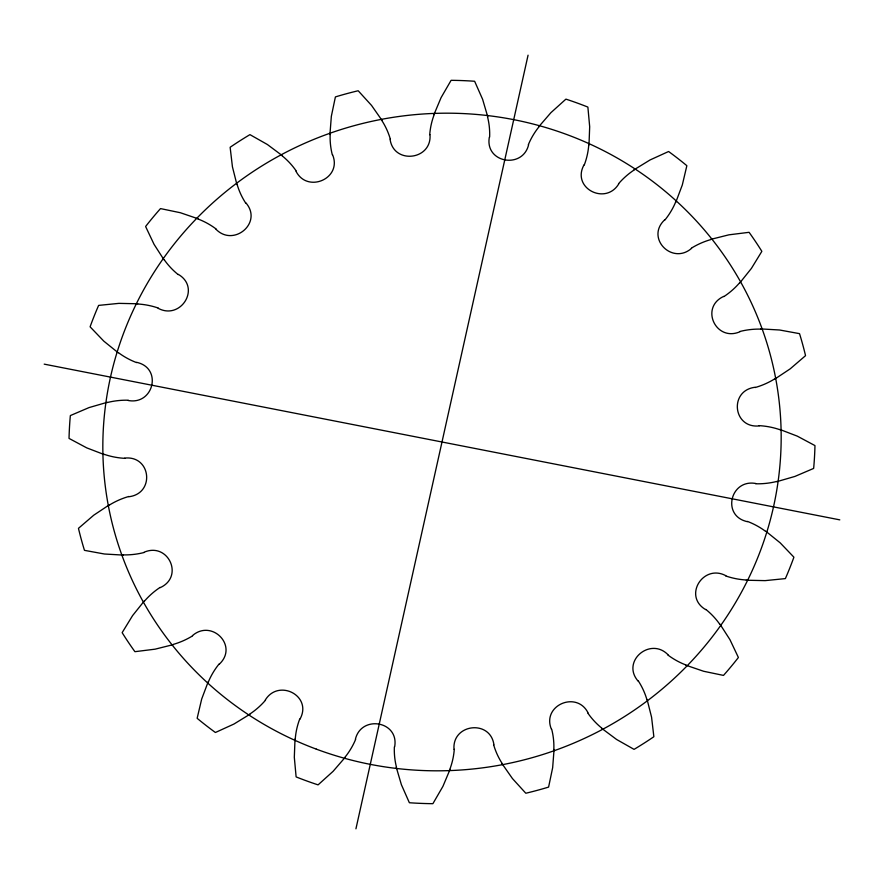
<?xml version="1.0" encoding="UTF-8"?>
<svg xmlns="http://www.w3.org/2000/svg" width="884" height="884" viewBox="0 0 884 884"><rect width="100%" height="100%" fill="white"/><g stroke="black" fill="none" stroke-linecap="round" stroke-linejoin="round"><path stroke-width="1.33" d="M329.931 134.523L331.345 116.301L335.401 96.909A373.667 361.103 -12.5 0 1 358.186 90.754L371.556 105.439L382.054 120.456M554.069 749.477L552.655 767.699L548.599 787.091A373.667 361.103 -12.5 0 1 525.814 793.246L512.444 778.561L501.946 763.544M394.64 746.892C399.402 721.134 361.379 714.504 355.401 739.212M489.36 137.108C484.587 162.855 522.632 169.496 528.599 144.788M430 134.711C431.956 160.214 393.59 164.755 390.065 139.197M454 749.289C452.044 723.775 490.399 719.233 493.935 744.803M295.013 739.035L294.317 757.29L296.118 776.914A373.667 361.103 -12.5 0 0 318.085 784.87L333.091 771.334L345.268 757.234M588.987 144.965L589.683 126.71L587.882 107.086A373.667 361.103 -12.5 0 0 565.915 99.13L550.909 112.666L538.732 126.766M355.932 828.827L528.068 55.173M433.933 114.622L441.083 97.627L451.105 80.322A373.667 361.103 -12.5 0 1 474.631 81.262L482.609 99.306L487.758 116.799M450.067 769.378L442.917 786.373L432.895 803.678A373.667 361.103 -12.5 0 1 409.369 802.738L401.391 784.694L396.242 767.201M299.974 719.145C312.803 695.918 278.537 678.271 265.277 700.051M584.026 164.855C571.197 188.071 605.474 205.729 618.723 183.949M208.182 681.785L201.696 699.012L197.143 718.305A373.667 361.103 -12.5 0 0 215.409 732.493L233.928 724.051L249.951 714.228M675.818 202.215L682.304 184.988L686.857 165.695A373.667 361.103 -12.5 0 0 668.591 151.507L650.071 159.949L634.049 169.772M219.21 664.26C238.813 646.149 211.895 618.678 192.458 635.629M664.79 219.74C645.187 237.873 672.105 265.322 691.542 248.371M144.225 601.054L132.6 615.584L122.147 632.657A373.667 361.103 -12.5 0 0 134.909 651.685L155.131 649.165L173.43 644.58M739.775 282.946L751.4 268.416L761.853 251.343A373.667 361.103 -12.5 0 0 749.091 232.315L728.869 234.835L710.57 239.42M160.258 587.628C184.436 576.523 168.082 541.815 144.059 552.246M723.742 296.372C699.564 307.488 715.918 342.174 739.941 331.754M109.428 504.764L93.792 515.162L78.455 528.345A373.667 361.103 -12.5 0 0 84.466 550.345L104.411 554.003L123.196 555.097M774.572 379.236L790.208 368.838L805.545 355.655A373.667 361.103 -12.5 0 0 799.534 333.655L779.589 329.997L760.804 328.903M128.887 496.731C154.998 493.603 151.23 455.437 124.832 458.078M755.113 387.269C729.002 390.408 732.759 428.552 759.168 425.922M107.185 402.331L89.063 407.579L70.344 415.579A373.667 361.103 -12.5 0 0 69.029 438.409L86.731 447.868L104.168 454.553M776.815 481.669L794.937 476.421L813.656 468.421A373.667 361.103 -12.5 0 0 814.971 445.591L797.269 436.132L779.832 429.447M128.158 400.485C153.595 405.347 162.722 368.02 136.644 362.329M755.842 483.515C730.394 478.664 721.267 515.969 747.356 521.671M137.716 303.776L118.887 303.367L98.621 305.4A373.667 361.103 -12.5 0 0 90.091 326.815L103.837 341.169L118.213 352.771M746.284 580.224L765.113 580.633L785.379 578.6A373.667 361.103 -12.5 0 0 793.909 557.185L780.163 542.831L765.787 531.229M44.2 364.142L839.8 519.858M158.159 308.295C180.645 320.461 201.265 287.908 178.347 274.383M725.841 575.705C703.355 563.55 682.735 596.081 705.653 609.617M198.027 218.757L180.336 212.724L160.501 208.591A373.667 361.103 -12.5 0 0 145.606 226.503L154.048 244.327L163.949 259.73M685.973 665.243L703.664 671.276L723.499 675.409A373.667 361.103 -12.5 0 0 738.394 657.497L729.952 639.673L720.051 624.27M215.939 229.199C233.564 247.509 263.134 222.691 245.862 202.845M668.061 654.801C650.425 636.491 620.866 661.298 638.138 681.155M282.217 155.584L267.399 144.523L249.94 134.633A373.667 361.103 -12.5 0 0 230.138 147.274L232.437 166.844L236.901 184.524M601.783 728.416L616.601 739.477L634.06 749.367A373.667 361.103 -12.5 0 0 653.862 736.726L651.563 717.156L647.099 699.476M295.842 170.932C307.046 193.85 342.55 178.634 332.572 154.722M588.158 713.068C576.954 690.15 541.45 705.355 551.428 729.278M136.545 362.584A75.405 72.875 -12.5 0 1 118.345 352.594M107.24 402.54A75.405 72.875 -12.5 0 1 128.169 400.22M124.81 458.343A75.405 72.875 -12.5 0 1 104.246 454.343M109.55 504.952A75.405 72.875 -12.5 0 1 128.81 496.476M144.125 552.511A75.405 72.875 -12.5 0 1 123.207 554.887M144.401 601.197A75.405 72.875 -12.5 0 1 160.103 587.407M192.602 635.85A75.405 72.875 -12.5 0 1 173.363 644.37M208.392 681.862A75.405 72.875 -12.5 0 1 218.989 664.105M265.498 700.216A75.405 72.875 -12.5 0 1 249.829 714.051M295.245 739.046A75.405 72.875 -12.5 0 1 299.709 719.057M355.655 739.311A75.405 72.875 -12.5 0 1 345.091 757.102M396.463 767.146A75.405 72.875 -12.5 0 1 394.363 746.892M454.277 749.301A75.405 72.875 -12.5 0 1 449.846 769.301M502.134 763.433A75.405 72.875 -12.5 0 1 493.67 744.88M551.693 729.212A75.405 72.875 -12.5 0 1 553.837 749.466M601.927 728.239A75.405 72.875 -12.5 0 1 587.926 713.222M638.37 681.011A75.405 72.875 -12.5 0 1 646.878 699.542M686.061 665.033A75.405 72.875 -12.5 0 1 667.895 655.011M705.83 609.408A75.405 72.875 -12.5 0 1 719.863 624.402M746.306 580.003A75.405 72.875 -12.5 0 1 725.753 575.959M747.455 521.416A75.405 72.875 -12.5 0 1 765.654 531.406M776.76 481.46A75.405 72.875 -12.5 0 1 755.831 483.78M759.19 425.657A75.405 72.875 -12.5 0 1 779.754 429.657M774.45 379.048A75.405 72.875 -12.5 0 1 755.19 387.523M739.875 331.489A75.405 72.875 -12.5 0 1 760.793 329.113M739.599 282.803A75.405 72.875 -12.5 0 1 723.897 296.593M691.399 248.15A75.405 72.875 -12.5 0 1 710.637 239.63M675.608 202.138A75.405 72.875 -12.5 0 1 665.011 219.895M618.502 183.784A75.405 72.875 -12.5 0 1 634.171 169.949M588.755 144.954A75.405 72.875 -12.5 0 1 584.291 164.943M528.345 144.689A75.405 72.875 -12.5 0 1 538.909 126.898M487.537 116.854A75.405 72.875 -12.5 0 1 489.637 137.108M429.723 134.7A75.405 72.875 -12.5 0 1 434.154 114.699M381.866 120.567A75.405 72.875 -12.5 0 1 390.33 139.12M332.307 154.788A75.405 72.875 -12.5 0 1 330.163 134.534M282.073 155.761A75.405 72.875 -12.5 0 1 296.074 170.778M245.63 202.988A75.405 72.875 -12.5 0 1 237.122 184.458M197.939 218.967A75.405 72.875 -12.5 0 1 216.105 228.989M178.17 274.592A75.405 72.875 -12.5 0 1 164.137 259.598M137.694 303.997A75.405 72.875 -12.5 0 1 158.247 308.041M316.306 749.135A339.699 328.273 -12.5 0 0 777.666 390.131A339.699 328.273 -12.5 0 0 232.039 186.734A339.699 328.273 -12.5 0 0 316.306 749.135"/></g></svg>
